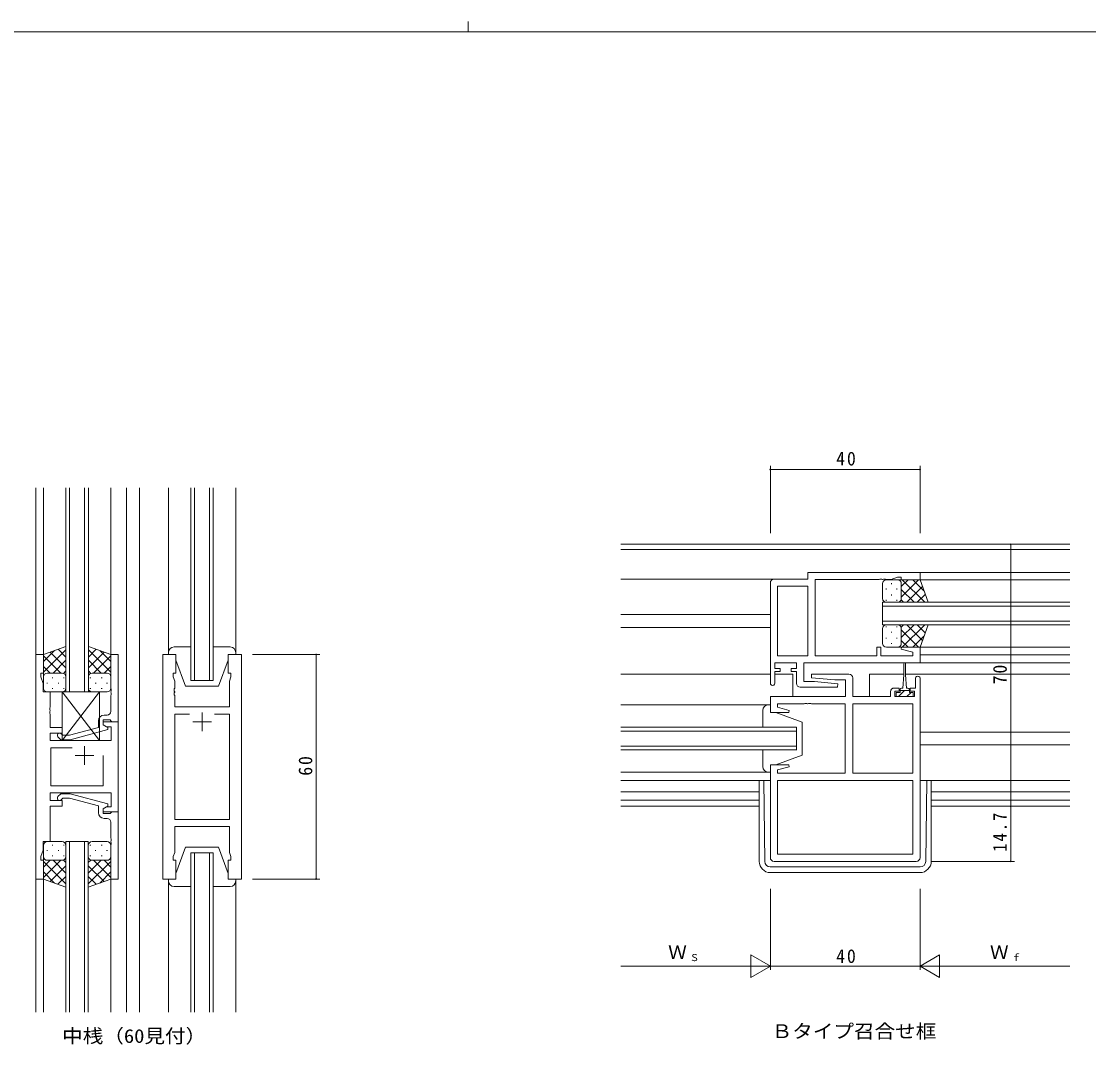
# Model space of a CAD drawing. Units: millimetres on the paper. Extents: x -420 to 373, y -297 to 267.
# Drawn here: x -152.1 to 133.1, y -6.2 to 267.2 of the extents above; entities that cross this region are included whole.
import ezdxf
from ezdxf.enums import TextEntityAlignment as Align

# ---------------------------------------------------------------- set-up
doc = ezdxf.new("R2010")
doc.units = ezdxf.units.MM
for name, color, linetype, lineweight in [('0-1_YKK_ZWAK', 7, 'Continuous', 9), ('0-3_YKK_12', 2, 'Continuous', 9), ('0-4_YKK_D', 6, 'Continuous', 9), ('0-6_YKK_13', 4, 'Continuous', 9), ('0-7_YKK_11', 7, 'Continuous', 9)]:
    doc.layers.add(name, color=color, linetype=linetype, lineweight=lineweight)
doc.layers.add('0-2_USER1', color=3, linetype='Continuous')
doc.styles.add('ＭＳ ゴシック', font='')
doc.styles.get('ＭＳ ゴシック').set_extended_font_data('MS Gothic')

msp = doc.modelspace()

# ---------------------------------------------------------------- linework, layer by layer
at = {"layer": '0-1_YKK_ZWAK'}
for p, q in [((-32.686, 267.2), (-32.686, 264.4)), ((352.3, 264.4), (-417.7, 264.4))]:
    msp.add_line(p, q, dxfattribs=at)
at = {"layer": '0-3_YKK_12'}
for p, q in [((-148.207, 2.545), (-148.207, 142.545)), ((-146.215, 142.545), (-146.207, 97.571)), ((-140.207, 88.071), (-140.207, 142.545)), ((-139.207, 142.545), (-139.207, 88.071)), ((-135.207, 88.071), (-135.207, 142.545)), ((-134.207, 142.545), (-134.207, 88.071)), ((-128.218, 142.545), (-128.209, 97.571)), ((-124.009, 142.545), (-124.009, 2.545)), ((-120.508, 142.545), (-120.508, 2.545)), ((-112.809, 98.571), (-112.809, 142.545)), ((-106.809, 91.071), (-106.809, 142.545)), ((-105.809, 142.545), (-105.809, 91.071)), ((-101.809, 91.071), (-101.809, 142.545)), ((-100.809, 142.545), (-100.809, 91.071)), ((-94.809, 98.571), (-94.809, 142.545)), ((128.077, 127.501), (8.077, 127.501)), ((8.077, 126.101), (128.077, 126.101)), ((128.077, 120), (88.077, 120)), ((49.077, 118.201), (8.077, 118.201)), ((128.077, 118.001), (88.077, 118.001)), ((78.077, 112.001), (78.077, 106.001)), ((128.077, 112.001), (78.077, 112.001)), ((48.077, 108.701), (8.077, 108.701)), ((78.077, 111.001), (128.077, 111.001)), ((128.077, 107.001), (78.077, 107.001)), ((78.077, 106.001), (128.077, 106.001)), ((48.077, 105.301), (8.077, 105.301)), ((128.077, 100.001), (87.701, 100.001)), ((128.077, 98.001), (88.077, 98.002)), ((128.077, 95.801), (57.298, 95.8)), ((48.077, 92.801), (8.077, 92.801)), ((54.077, 92.801), (49.277, 92.801)), ((54.077, 92.801), (54.077, 86.908)), ((74.577, 92.801), (74.577, 86.908)), ((83.727, 92.801), (74.577, 92.801)), ((128.077, 92.801), (84.213, 92.801)), ((-100.809, 91.071), (-106.809, 91.071)), ((48.077, 84.601), (8.077, 84.601)), ((55.077, 78.601), (8.077, 78.601)), ((8.077, 77.601), (55.077, 77.601)), ((55.077, 72.601), (55.077, 78.601)), ((128.077, 77.301), (88.077, 77.301)), ((55.077, 73.601), (8.077, 73.601)), ((8.077, 72.601), (55.147, 72.601)), ((128.077, 73.901), (88.077, 73.901)), ((48.077, 66.601), (8.077, 66.601)), ((48.077, 64.401), (8.077, 64.401)), ((88.077, 64.401), (128.077, 64.401)), ((45.077, 61.401), (8.077, 61.401)), ((128.077, 61.401), (91.077, 61.401)), ((45.077, 59.131), (8.077, 59.131)), ((45.077, 57.501), (8.077, 57.501)), ((128.077, 59.131), (91.077, 59.131)), ((128.077, 57.501), (91.077, 57.501)), ((-140.214, 48.071), (-134.214, 48.071)), ((-140.214, 2.545), (-140.214, 48.071)), ((-139.214, 48.071), (-139.214, 2.545)), ((-135.214, 2.545), (-135.214, 48.071)), ((-134.214, 48.071), (-134.214, 2.545)), ((-106.809, 45.071), (-100.809, 45.071)), ((-106.809, 2.545), (-106.809, 45.071)), ((-105.809, 45.071), (-105.809, 2.545)), ((-101.809, 2.545), (-101.809, 45.071)), ((-100.809, 45.071), (-100.809, 2.545)), ((-146.212, 38.571), (-146.205, 2.545)), ((-128.214, 38.571), (-128.206, 2.545)), ((-112.809, 37.571), (-112.809, 2.545)), ((-94.809, 37.571), (-94.809, 2.545))]:
    msp.add_line(p, q, dxfattribs=at)
at = {"layer": '0-4_YKK_D'}
for p, q in [((48.077, 130.501), (48.077, 148.501)), ((88.077, 130.501), (88.077, 148.501)), ((48.077, 147.501), (88.077, 147.501)), ((91.077, 127.501), (113.312, 127.501)), ((112.312, 127.501), (112.312, 57.501)), ((-90.309, 98.071), (-72.309, 98.071)), ((-73.309, 98.071), (-73.309, 38.071)), ((91.077, 57.501), (113.312, 57.501)), ((91.077, 57.501), (113.312, 57.501)), ((112.312, 57.501), (112.312, 42.801)), ((91.077, 42.801), (113.312, 42.801)), ((-90.309, 38.071), (-72.309, 38.071)), ((48.077, 35.501), (48.077, 13.801)), ((48.077, 35.501), (48.077, 13.801)), ((88.077, 35.501), (88.077, 13.801)), ((88.077, 35.501), (88.077, 13.801)), ((48.077, 14.801), (42.881, 17.801)), ((42.881, 17.801), (42.881, 11.801)), ((88.077, 14.801), (93.273, 17.801)), ((93.273, 11.801), (93.273, 17.801)), ((8.077, 14.801), (42.077, 14.801)), ((48.077, 14.801), (37.685, 14.801)), ((48.077, 14.801), (42.881, 11.801)), ((48.077, 14.801), (88.077, 14.801)), ((88.077, 14.801), (93.273, 11.801)), ((88.077, 14.801), (98.469, 14.801)), ((94.077, 14.801), (128.077, 14.801))]:
    msp.add_line(p, q, dxfattribs=at)
for centre, start, end in [((48.077, 147.501), 0, 180), ((48.077, 147.501), 180, 0), ((88.077, 147.501), 0, 180), ((88.077, 147.501), 180, 0), ((112.312, 127.501), 90, 270), ((112.312, 127.501), 270, 90), ((-73.309, 98.071), 90, 270), ((-73.309, 98.071), 270, 90), ((112.312, 57.501), 90, 270), ((112.312, 57.501), 90, 270), ((112.312, 57.501), 270, 90), ((112.312, 57.501), 270, 90), ((112.312, 42.801), 90, 270), ((112.312, 42.801), 270, 90), ((-73.309, 38.071), 90, 270), ((-73.309, 38.071), 270, 90)]:
    msp.add_arc(centre, 0.106, start, end, dxfattribs=at)
at = {"layer": '0-6_YKK_13'}
for p, q in [((78.081, 112.999), (78.081, 116.999)), ((79.081, 117.999), (82.081, 117.999)), ((80.444, 117.079), (80.444, 116.879)), ((88.081, 117.999), (82.081, 117.999)), ((83.08, 113.379), (87.701, 117.999)), ((83.081, 116.207), (84.872, 117.999)), ((83.081, 116.999), (83.081, 113.399)), ((83.349, 117.999), (89.349, 111.999)), ((86.177, 117.999), (89.138, 115.038)), ((90.223, 111.999), (88.081, 117.999)), ((79.029, 115.664), (79.029, 115.464)), ((81.859, 115.664), (81.859, 115.464)), ((83.081, 116.599), (83.081, 112.999)), ((83.081, 115.439), (86.52, 111.999)), ((84.529, 111.999), (88.725, 116.195)), ((87.358, 111.999), (89.469, 114.111)), ((79.029, 112.634), (79.029, 112.434)), ((82.081, 111.999), (79.081, 111.999)), ((80.444, 114.049), (80.444, 113.849)), ((81.859, 112.634), (81.859, 112.434)), ((81.859, 111.999), (90.223, 111.999)), ((83.024, 112.667), (83.692, 111.999)), ((79.029, 105.366), (79.029, 105.566)), ((82.081, 106.001), (79.081, 106.001)), ((81.859, 106.001), (90.223, 106.001)), ((81.859, 105.366), (81.859, 105.566)), ((83.024, 105.333), (83.692, 106.001)), ((83.081, 102.561), (86.52, 106.001)), ((83.349, 100.001), (89.349, 106.001)), ((84.529, 106.001), (88.725, 101.805)), ((87.358, 106.001), (89.469, 103.889)), ((90.223, 106.001), (88.081, 100.001)), ((78.081, 105.001), (78.081, 101.001)), ((80.444, 103.951), (80.444, 104.151)), ((83.08, 104.621), (87.701, 100.001)), ((83.081, 101.401), (83.081, 105.001)), ((83.081, 101.001), (83.081, 104.601)), ((86.177, 100.001), (89.138, 102.962)), ((-140.209, 100.214), (-146.209, 98.071)), ((-140.209, 91.849), (-140.209, 100.214)), ((-134.211, 100.214), (-128.211, 98.071)), ((-134.211, 91.849), (-134.211, 100.214)), ((-106.809, 100.071), (-111.309, 100.071)), ((-96.309, 100.071), (-100.809, 100.071)), ((79.029, 102.336), (79.029, 102.536)), ((79.081, 100.001), (82.081, 100.001)), ((80.444, 100.921), (80.444, 101.121)), ((81.859, 102.336), (81.859, 102.536)), ((88.081, 100.001), (82.081, 100.001)), ((83.081, 101.793), (84.872, 100.001)), ((-146.209, 93.339), (-140.209, 99.339)), ((-146.209, 96.168), (-143.248, 99.128)), ((-146.209, 98.071), (-146.209, 92.071)), ((-141.588, 93.071), (-146.209, 97.691)), ((-140.209, 94.52), (-144.405, 98.715)), ((-140.209, 97.348), (-142.32, 99.46)), ((-134.211, 97.348), (-132.099, 99.46)), ((-128.211, 93.339), (-134.211, 99.339)), ((-134.211, 94.52), (-130.015, 98.715)), ((-132.831, 93.071), (-128.211, 97.691)), ((-128.211, 96.168), (-131.171, 99.128)), ((-128.211, 98.071), (-128.211, 92.071)), ((-96.809, 96.571), (-96.809, 98.071)), ((-144.417, 93.071), (-146.209, 94.863)), ((-143.649, 93.071), (-140.209, 96.511)), ((-130.771, 93.071), (-134.211, 96.511)), ((-130.002, 93.071), (-128.211, 94.863)), ((-110.809, 96.571), (-108.209, 89.571)), ((-96.809, 96.571), (-99.409, 89.571)), ((83.727, 92.601), (83.727, 95.551)), ((84.227, 95.551), (84.227, 92.601)), ((-146.209, 89.071), (-146.209, 92.071)), ((-145.209, 93.071), (-141.609, 93.071)), ((-144.809, 93.071), (-141.209, 93.071)), ((-143.874, 91.849), (-143.674, 91.849)), ((-140.877, 93.014), (-140.209, 93.682)), ((-140.844, 91.849), (-140.644, 91.849)), ((-140.209, 92.071), (-140.209, 89.071)), ((-133.543, 93.014), (-134.211, 93.682)), ((-134.211, 92.071), (-134.211, 89.071)), ((-133.576, 91.849), (-133.776, 91.849)), ((-129.611, 93.071), (-133.211, 93.071)), ((-129.211, 93.071), (-132.811, 93.071)), ((-130.546, 91.849), (-130.746, 91.849)), ((-128.211, 89.071), (-128.211, 92.071)), ((83.727, 92.601), (83.477, 89.101)), ((84.227, 92.601), (84.477, 89.101)), ((-145.289, 90.434), (-145.089, 90.434)), ((-143.874, 89.019), (-143.674, 89.019)), ((-142.259, 90.434), (-142.059, 90.434)), ((-140.844, 89.019), (-140.644, 89.019)), ((-133.576, 89.019), (-133.776, 89.019)), ((-132.161, 90.434), (-132.361, 90.434)), ((-130.546, 89.019), (-130.746, 89.019)), ((-129.131, 90.434), (-129.331, 90.434)), ((-108.209, 89.571), (-99.409, 89.571)), ((82.727, 88.701), (82.727, 87.901)), ((83.477, 89.101), (83.127, 89.101)), ((84.827, 89.101), (84.477, 89.101)), ((85.227, 87.901), (85.227, 88.701)), ((-141.209, 88.071), (-145.209, 88.071)), ((-141.209, 88.071), (-131.209, 75.071)), ((-131.209, 88.071), (-141.209, 75.071)), ((-133.211, 88.071), (-129.211, 88.071)), ((83.922, 88.401), (82.322, 86.801)), ((82.727, 88.401), (85.227, 88.401)), ((85.667, 87.901), (84.567, 86.801)), ((46.077, 78.601), (46.077, 83.101)), ((47.577, 84.601), (48.077, 84.601)), ((48.077, 84.601), (48.077, 82.601)), ((48.077, 82.601), (49.577, 82.601)), ((49.577, 82.601), (56.577, 80.001)), ((56.577, 80.001), (56.577, 71.201)), ((46.077, 68.101), (46.077, 72.601)), ((48.077, 68.601), (48.077, 66.601)), ((49.577, 68.601), (48.077, 68.601)), ((49.577, 68.601), (56.577, 71.201)), ((48.077, 66.601), (47.577, 66.601)), ((45.077, 64.401), (45.077, 42.801)), ((46.559, 42.783), (46.3, 64.401)), ((88.077, 64.401), (88.377, 64.401)), ((89.595, 42.783), (89.854, 64.401)), ((91.077, 64.401), (91.077, 42.801)), ((-146.214, 47.071), (-146.214, 44.071)), ((-145.294, 45.708), (-145.094, 45.708)), ((-141.214, 48.071), (-145.214, 48.071)), ((-143.879, 47.123), (-143.679, 47.123)), ((-142.264, 45.708), (-142.064, 45.708)), ((-140.849, 47.123), (-140.649, 47.123)), ((-140.214, 44.071), (-140.214, 47.071)), ((-134.215, 44.071), (-134.215, 47.071)), ((-133.58, 47.123), (-133.78, 47.123)), ((-133.215, 48.071), (-129.215, 48.071)), ((-132.165, 45.708), (-132.365, 45.708)), ((-130.55, 47.123), (-130.75, 47.123)), ((-129.135, 45.708), (-129.335, 45.708)), ((-128.215, 47.071), (-128.215, 44.071)), ((-110.809, 39.571), (-108.209, 46.571)), ((-108.209, 46.571), (-99.409, 46.571)), ((-96.809, 39.571), (-99.409, 46.571)), ((-146.214, 38.071), (-146.214, 44.071)), ((-144.422, 43.071), (-146.214, 41.279)), ((-141.593, 43.071), (-146.214, 38.451)), ((-146.214, 42.803), (-140.214, 36.803)), ((-145.214, 43.071), (-141.614, 43.071)), ((-144.814, 43.071), (-141.214, 43.071)), ((-143.879, 44.293), (-143.679, 44.293)), ((-143.653, 43.071), (-140.214, 39.631)), ((-140.882, 43.128), (-140.214, 42.46)), ((-140.849, 44.293), (-140.649, 44.293)), ((-140.214, 44.293), (-140.214, 35.928)), ((-134.215, 44.293), (-134.215, 35.928)), ((-133.547, 43.128), (-134.215, 42.46)), ((-130.776, 43.071), (-134.215, 39.631)), ((-128.215, 42.803), (-134.215, 36.803)), ((-133.58, 44.293), (-133.78, 44.293)), ((-129.615, 43.071), (-133.215, 43.071)), ((-132.836, 43.071), (-128.215, 38.451)), ((-129.215, 43.071), (-132.815, 43.071)), ((-130.55, 44.293), (-130.75, 44.293)), ((-130.007, 43.071), (-128.215, 41.279)), ((-128.215, 38.071), (-128.215, 44.071)), ((-146.214, 39.974), (-143.253, 37.014)), ((-140.214, 41.622), (-144.409, 37.427)), ((-134.215, 41.622), (-130.02, 37.427)), ((-128.215, 39.974), (-131.176, 37.014)), ((88.095, 41.301), (48.059, 41.301)), ((-140.214, 35.928), (-146.214, 38.071)), ((-140.214, 38.794), (-142.325, 36.682)), ((-134.215, 38.794), (-132.104, 36.682)), ((-134.215, 35.928), (-128.215, 38.071)), ((-96.809, 39.571), (-96.809, 38.071)), ((48.077, 39.801), (88.077, 39.801)), ((-106.809, 36.071), (-111.309, 36.071)), ((-96.309, 36.071), (-100.809, 36.071))]:
    msp.add_line(p, q, dxfattribs=at)
for points in [[(-112.809, 98.571), (-112.809, 98.071), (-110.809, 98.071), (-110.809, 96.571)], [(-96.809, 98.071), (-94.809, 98.071), (-94.809, 98.571)], [(85.227, 87.901), (86.277, 87.901), (86.277, 86.801), (81.677, 86.801), (81.677, 87.901), (82.727, 87.901)], [(-112.809, 37.571), (-112.809, 38.071), (-110.809, 38.071), (-110.809, 39.571)], [(-96.809, 38.071), (-94.809, 38.071), (-94.809, 37.571)]]:
    msp.add_lwpolyline(points, dxfattribs=at)
msp.add_lwpolyline([(-131.209, 88.071), (-141.209, 88.071), (-141.209, 75.071), (-131.209, 75.071)], close=True, dxfattribs=at)
for centre, radius, start, end in [((79.081, 116.999), 1, 90, 180), ((82.081, 116.999), 1, 0, 90), ((82.081, 116.999), 1, 0, 90), ((79.081, 112.999), 1, 180, 270), ((82.081, 112.999), 1, 270, 0), ((82.081, 112.999), 1, 270, 0), ((79.081, 105.001), 1, 90, 180), ((82.081, 105.001), 1, 0, 90), ((82.081, 105.001), 1, 0, 90), ((-111.309, 98.571), 1.5, 90, 180), ((-96.309, 98.571), 1.5, 0, 90), ((79.081, 101.001), 1, 180, 270), ((82.081, 101.001), 1, 270, 0), ((82.081, 101.001), 1, 270, 0), ((83.977, 95.551), 0.25, 0, 180), ((-145.209, 92.071), 1, 89.99998, 179.99998), ((-145.209, 92.071), 1, 89.99998, 179.99998), ((-141.209, 92.071), 1, 359.99998, 89.99998), ((-141.209, 92.071), 1, 359.99998, 89.99998), ((-133.211, 92.071), 1, 89.99998, 179.99998), ((-133.211, 92.071), 1, 89.99998, 179.99998), ((-129.211, 92.071), 1, 359.99998, 89.99998), ((-129.211, 92.071), 1, 359.99998, 89.99998), ((-145.209, 89.071), 1, 179.99998, 269.99998), ((-141.209, 89.071), 1, 269.99998, 359.99998), ((-133.211, 89.071), 1, 179.99998, 269.99998), ((-129.211, 89.071), 1, 269.99998, 359.99998), ((83.127, 88.701), 0.4, 90, 180), ((84.827, 88.701), 0.4, 0, 90), ((47.577, 83.101), 1.5, 90, 180), ((47.577, 68.101), 1.5, 180, 270), ((-145.214, 47.071), 1, 90, 180), ((-141.214, 47.071), 1, 0, 90), ((-133.215, 47.071), 1, 90, 180), ((-129.215, 47.071), 1, 0, 90), ((-145.214, 44.071), 1, 180, 270), ((-145.214, 44.071), 1, 180, 270), ((-141.214, 44.071), 1, 270, 0), ((-141.214, 44.071), 1, 270, 0), ((-133.215, 44.071), 1, 180, 270), ((-133.215, 44.071), 1, 180, 270), ((-129.215, 44.071), 1, 270, 0), ((-129.215, 44.071), 1, 270, 0), ((48.077, 42.801), 3, 180, 270), ((88.077, 42.801), 3, 270, 0), ((48.059, 42.801), 1.5, 180.68752, 270), ((88.095, 42.801), 1.5, 270, 359.31247), ((-111.309, 37.571), 1.5, 180, 270), ((-96.309, 37.571), 1.5, 270, 0)]:
    msp.add_arc(centre, radius, start, end, dxfattribs=at)
at = {"layer": '0-7_YKK_11'}
for p, q in [((48.077, 90.401), (48.077, 117.201)), ((58.077, 97.731), (58.077, 116.271)), ((88.077, 91.701), (88.077, 43.801)), ((70.077, 66.331), (70.077, 84.871)), ((-129.209, 81.871), (-130.009, 81.871)), ((-107.159, 82.141), (-111.109, 82.141)), ((-106.309, 80.071), (-101.309, 80.071)), ((-103.809, 82.571), (-103.809, 77.571)), ((-138.557, 73.141), (-144.207, 73.141)), ((-135.207, 73.571), (-135.207, 68.571)), ((-137.707, 71.071), (-132.707, 71.071)), ((50.007, 64.401), (86.147, 64.401)), ((-129.207, 54.271), (-130.007, 54.271)), ((87.077, 42.801), (49.077, 42.801))]:
    msp.add_line(p, q, dxfattribs=at)
for points in [[(49.077, 118.201), (58.077, 118.201), (58.077, 120.001), (88.077, 120.001), (88.077, 118.001), (83.077, 118.001), (83.077, 118.701), (82.077, 118.701), (80.346, 118.071), (79.035, 118.071), (78.852, 118.191), (78.302, 118.191), (78.119, 118.071), (78.035, 118.071), (77.852, 118.191), (77.302, 118.191), (77.119, 118.071), (60.077, 118.071), (60.077, 97.731), (76.577, 97.731), (76.577, 100.001), (77.577, 100.001), (77.577, 97.731), (86.147, 97.731), (86.147, 98.648), (83.048, 99.478), (83.117, 100.001), (88.077, 100.001), (88.077, 95.801)], [(-148.207, 38.071), (-148.207, 98.071), (-146.207, 98.071), (-146.207, 93.071), (-146.907, 93.071), (-146.907, 92.071), (-146.277, 90.34), (-146.277, 88.071), (-144.407, 88.071), (-144.407, 84.029), (-144.527, 83.846), (-144.527, 83.296), (-144.407, 83.113), (-144.407, 83.029), (-144.527, 82.846), (-144.527, 82.296), (-144.407, 82.113), (-144.407, 78.571), (-141.207, 78.571), (-141.207, 77.071), (-144.407, 77.071), (-144.407, 75.071), (-128.137, 75.071), (-128.137, 78.771), (-129.341, 78.771), (-130.207, 79.271), (-130.207, 80.071), (-126.207, 80.071), (-126.207, 56.071), (-130.207, 56.071), (-130.207, 56.871), (-129.341, 57.371), (-128.137, 57.371), (-128.137, 61.071), (-144.407, 61.071), (-144.407, 59.071), (-141.207, 59.071), (-141.207, 57.571), (-144.407, 57.571), (-144.407, 48.071)], [(-126.209, 80.071), (-126.209, 98.071), (-128.209, 98.071), (-128.209, 89.029), (-128.089, 88.846), (-128.089, 88.296), (-128.209, 88.113), (-128.209, 88.029), (-128.089, 87.846), (-128.089, 87.296), (-128.209, 87.113), (-128.209, 82.871)], [(55.077, 90.301), (55.077, 93.501), (53.677, 93.501), (53.677, 94.301), (55.077, 94.301), (55.077, 95.801), (49.277, 95.801), (49.277, 94.301), (50.677, 94.301), (50.677, 93.501), (49.277, 93.501), (49.277, 90.401)], [(88.077, 95.801), (57.007, 95.801), (57.007, 90.801), (59.884, 90.801), (66.097, 90.257), (66.055, 89.301), (56.077, 89.301)], [(48.077, 43.801), (48.077, 68.601), (53.038, 68.601), (53.106, 68.078), (50.007, 67.248), (50.007, 66.331), (68.077, 66.331), (68.077, 84.871), (59.035, 84.871), (58.852, 84.991), (58.302, 84.991), (58.119, 84.871), (58.035, 84.871), (57.852, 84.991), (57.302, 84.991), (57.119, 84.871), (50.007, 84.871), (50.007, 83.954), (53.106, 83.123), (53.038, 82.601), (48.077, 82.601), (48.077, 86.801), (68.147, 86.801), (68.147, 91.301), (65.27, 91.301), (59.057, 91.844), (59.099, 92.801), (69.077, 92.801)], [(70.077, 91.801), (70.077, 86.801), (80.177, 86.801), (80.177, 88.101)], [(81.177, 89.101), (82.477, 89.101), (82.477, 88.301), (81.377, 88.301), (81.377, 86.801), (86.577, 86.801), (86.577, 88.301), (85.477, 88.301), (85.477, 89.101), (86.877, 89.101), (86.877, 91.701)], [(-142.333, 76.047), (-141.557, 75.271), (-139.112, 75.271), (-129.009, 77.978), (-129.009, 78.578), (-130.209, 79.271), (-130.209, 80.571), (-128.409, 80.571), (-128.209, 80.371), (-127.909, 80.071), (-126.209, 80.071)], [(-131.509, 80.371), (-131.509, 78.551), (-139.27, 76.471), (-141.06, 76.471), (-141.484, 76.895)], [(-107.159, 82.141), (-111.109, 82.141), (-111.109, 54.001), (-96.509, 54.001), (-96.509, 82.141), (-100.458, 82.141)], [(-138.557, 73.141), (-144.207, 73.141), (-144.207, 63.001), (-130.207, 63.001), (-130.207, 71.071)], [(-142.331, 60.095), (-141.555, 60.871), (-139.11, 60.871), (-129.007, 58.164), (-129.007, 57.564), (-130.207, 56.871), (-130.207, 55.571), (-128.407, 55.571), (-128.207, 55.771), (-127.907, 56.071), (-126.207, 56.071)], [(-131.507, 55.771), (-131.507, 57.591), (-139.268, 59.671), (-141.058, 59.671), (-141.483, 59.247)], [(-126.207, 56.071), (-126.207, 38.071), (-128.207, 38.071), (-128.207, 47.113), (-128.087, 47.296), (-128.087, 47.846), (-128.207, 48.029), (-128.207, 48.113), (-128.087, 48.296), (-128.087, 48.846), (-128.207, 49.029), (-128.207, 53.271)], [(-144.407, 48.071), (-146.277, 48.071), (-146.277, 45.802), (-146.907, 44.071), (-146.907, 43.071), (-146.207, 43.071), (-146.207, 38.071), (-148.207, 38.071)]]:
    msp.add_lwpolyline(points, dxfattribs=at)
for points in [[(58.077, 97.731), (58.077, 116.271), (50.007, 116.271), (50.007, 97.731)], [(-114.309, 98.071), (-114.309, 38.071), (-110.809, 38.071), (-110.809, 43.071), (-111.509, 43.071), (-111.509, 44.071), (-111.109, 45.17), (-111.109, 52.071), (-96.509, 52.071), (-96.509, 45.17), (-96.109, 44.071), (-96.109, 43.071), (-96.809, 43.071), (-96.809, 38.071), (-93.309, 38.071), (-93.309, 98.071), (-96.809, 98.071), (-96.809, 93.071), (-96.109, 93.071), (-96.109, 92.071), (-96.509, 90.972), (-96.509, 84.071), (-111.109, 84.071), (-111.109, 87.113), (-111.229, 87.296), (-111.229, 87.846), (-111.109, 88.029), (-111.109, 88.113), (-111.229, 88.296), (-111.229, 88.846), (-111.109, 89.029), (-111.109, 90.972), (-111.509, 92.071), (-111.509, 93.071), (-110.809, 93.071), (-110.809, 98.071)], [(70.077, 66.331), (70.077, 84.871), (86.147, 84.871), (86.147, 66.331)], [(50.007, 64.401), (86.147, 64.401), (86.147, 44.731), (50.007, 44.731)]]:
    msp.add_lwpolyline(points, close=True, dxfattribs=at)
for centre, radius, start, end in [((49.077, 117.201), 1, 90, 179.99998), ((69.077, 91.801), 1, 0, 89.99998), ((87.477, 91.701), 0.6, 359.99998, 180), ((48.677, 90.401), 0.6, 179.99998, 0), ((56.077, 90.301), 1, 180, 269.99998), ((81.177, 88.101), 1, 90, 179.99998), ((-129.209, 82.871), 1, 270, 359.99998), ((-130.009, 80.371), 1.5, 90, 179.99998), ((-141.909, 76.471), 0.6, 44.99998, 225), ((-141.907, 59.671), 0.6, 134.99998, 315), ((-130.007, 55.771), 1.5, 180, 269.99998), ((-129.207, 53.271), 1, 0, 89.99998), ((49.077, 43.801), 1, 180, 269.99998), ((87.077, 43.801), 1, 270, 359.99998)]:
    msp.add_arc(centre, radius, start, end, dxfattribs=at)

# ---------------------------------------------------------------- texts
at = {"layer": '0-2_USER1', "style": 'ＭＳ ゴシック', "width": 1.1}
for s, p in [('中桟（60見付）', (-141.205, -6.787)), ('Ｂタイプ召合せ框', (48.425, -5.505))]:
    msp.add_text(s, height=3.666, dxfattribs=at).set_placement(p, align=Align.BOTTOM_LEFT)
at = {"layer": '0-4_YKK_D', "color": 3, "style": 'ＭＳ ゴシック'}
for p in [(20.757, 15.601), (106.757, 15.601)]:
    msp.add_text('Ｗ', height=3.666, dxfattribs=at).set_placement(p, align=Align.BOTTOM_LEFT)
at = {"layer": '0-4_YKK_D', "color": 4, "style": 'ＭＳ ゴシック'}
for s, p in [('Ｓ', (26.517, 15.601)), ('ｆ', (112.517, 15.601))]:
    msp.add_text(s, height=1.833, dxfattribs=at).set_placement(p, align=Align.BOTTOM_LEFT)
at = {"layer": '0-4_YKK_D', "color": 3, "char_height": 3.666, "attachment_point": 7, "style": 'ＭＳ ゴシック'}
for insert in [(65.677, 148.501), (65.677, 15.601)]:
    msp.add_mtext('\\T1.21;\\W0.95;40', dxfattribs=dict(at, insert=insert))
at = {"layer": '0-4_YKK_D', "color": 3, "char_height": 3.666, "attachment_point": 7, "rotation": 90, "style": 'ＭＳ ゴシック'}
for s, insert in [('\\T1.21;\\W0.95;70', (111.312, 90.101)), ('\\T1.21;\\W0.95;60', (-74.309, 65.671)), ('\\T1.22;\\W0.9;14.7', (111.312, 45.351))]:
    msp.add_mtext(s, dxfattribs=dict(at, insert=insert))

doc.saveas('drawing.dxf')
